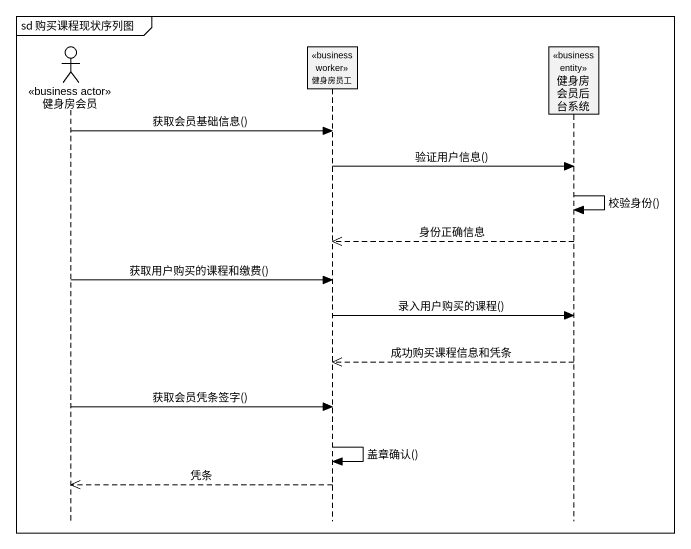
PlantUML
@startuml
mainframe sd 购买课程现状序列图
hide footbox
actor 健身房会员 <<business actor>>
participant 健身房员工 <<business worker>>
participant 健身房会员后台系统 <<business entity>>

健身房会员 -> 健身房员工 : 获取会员基础信息()
健身房员工 -> 健身房会员后台系统 : 验证用户信息()
健身房会员后台系统 -> 健身房会员后台系统 : 校验身份()
健身房会员后台系统 -->> 健身房员工 : 身份正确信息
健身房会员 -> 健身房员工 : 获取用户购买的课程和缴费()
健身房员工 -> 健身房会员后台系统 : 录入用户购买的课程()
健身房会员后台系统 -->> 健身房员工 : 成功购买课程信息和凭条
健身房会员 -> 健身房员工 : 获取会员凭条签字()
健身房员工 -> 健身房员工 : 盖章确认()
健身房员工 -->> 健身房会员 : 凭条
@enduml
